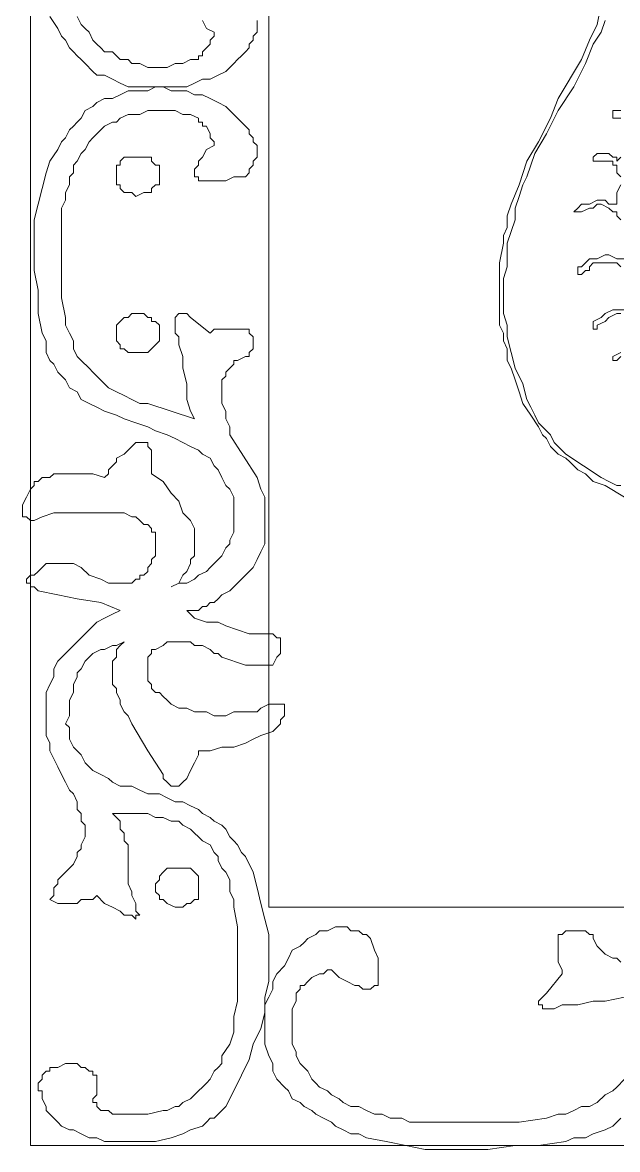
# Model space of a CAD drawing. Extents: x -66030 to 95157, y -13132 to 45879.
# Drawn here: x -23214 to -22619, y 13140 to 14267 of the extents above; entities that cross this region are included whole.
import ezdxf

# ---------------------------------------------------------------- set-up
doc = ezdxf.new("R2010")
doc.units = 0
doc.header["$LTSCALE"] = 100
doc.header["$MEASUREMENT"] = 0
doc.layers.get('0').update_dxf_attribs({"linetype": 'CONTINUOUS'})

msp = doc.modelspace()

# ---------------------------------------------------------------- linework, layer by layer
at = {"lineweight": 0}
for points in [[(-23205.8, 16299.6), (-21471.6, 16299.6), (-21471.6, 13143.6), (-23205.8, 13143.6), (-23205.8, 16299.6)], [(-22967.5, 15948), (-21705.9, 15948), (-21705.9, 13381.8), (-22967.5, 13381.8), (-22967.5, 15948)], [(-23084.7, 13815.4), (-23073, 13807.6), (-23065.2, 13795.9), (-23057.4, 13788), (-23053.5, 13776.3), (-23045.7, 13768.5), (-23041.8, 13760.7), (-23041.8, 13756.8), (-23041.8, 13752.9), (-23041.8, 13749), (-23041.8, 13741.2), (-23041.8, 13737.3), (-23041.8, 13733.4), (-23045.7, 13729.5), (-23045.7, 13725.5), (-23049.6, 13717.7), (-23053.5, 13713.8), (-23057.4, 13706), (-23065.2, 13702.1), (-23057.4, 13706), (-23049.6, 13706), (-23041.8, 13709.9), (-23037.9, 13713.8), (-23030, 13717.7), (-23026.1, 13721.6), (-23022.2, 13725.5), (-23018.3, 13729.5), (-23014.4, 13733.4), (-23010.5, 13741.2), (-23006.6, 13745.1), (-23006.6, 13749), (-23002.7, 13756.8), (-23002.7, 13760.7), (-23002.7, 13768.5), (-23002.7, 13776.3), (-23002.7, 13784.1), (-23002.7, 13791.9), (-23006.6, 13799.8), (-23010.5, 13803.7), (-23014.4, 13811.5), (-23018.3, 13819.3), (-23022.2, 13823.2), (-23026.1, 13831), (-23033.9, 13834.9), (-23037.9, 13838.8), (-23045.7, 13842.7), (-23053.5, 13846.6), (-23061.3, 13850.5), (-23069.1, 13854.4), (-23080.8, 13858.3), (-23088.6, 13862.3), (-23100.3, 13866.2), (-23112.1, 13870.1), (-23119.9, 13874), (-23131.6, 13877.9), (-23139.4, 13881.8), (-23147.2, 13885.7), (-23155, 13889.6), (-23158.9, 13897.4), (-23166.8, 13901.3), (-23170.7, 13909.1), (-23178.5, 13916.9), (-23182.4, 13924.8), (-23186.3, 13928.7), (-23190.2, 13936.5), (-23190.2, 13948.2), (-23194.1, 13956), (-23198, 13975.5), (-23198, 13999), (-23201.9, 14018.5), (-23201.9, 14034.1), (-23201.9, 14053.6), (-23201.9, 14069.3), (-23198, 14084.9), (-23194.1, 14100.5), (-23190.2, 14116.1), (-23186.3, 14127.9), (-23178.5, 14139.6), (-23174.6, 14147.4), (-23170.7, 14151.3), (-23166.8, 14159.1), (-23162.8, 14163), (-23158.9, 14166.9), (-23155, 14170.8), (-23151.1, 14178.6), (-23143.3, 14182.5), (-23139.4, 14186.5), (-23131.6, 14190.4), (-23123.8, 14190.4), (-23116, 14194.3), (-23108.2, 14198.2), (-23096.4, 14198.2), (-23088.6, 14198.2), (-23080.8, 14202.1), (-23073, 14202.1), (-23065.2, 14198.2), (-23057.4, 14198.2), (-23049.6, 14198.2), (-23041.8, 14194.3), (-23033.9, 14194.3), (-23026.1, 14190.4), (-23018.3, 14186.5), (-23010.5, 14182.5), (-23002.7, 14174.7), (-22998.8, 14170.8), (-22994.9, 14166.9), (-22991, 14163), (-22987.1, 14159.1), (-22987.1, 14155.2), (-22983.2, 14151.3), (-22983.2, 14147.4), (-22979.3, 14143.5), (-22979.3, 14139.6), (-22979.3, 14135.7), (-22979.3, 14131.8), (-22983.2, 14127.9), (-22983.2, 14124), (-22987.1, 14120), (-22987.1, 14116.1), (-22991, 14112.2), (-23002.7, 14112.2), (-23010.5, 14108.3), (-23018.3, 14108.3), (-23022.2, 14108.3), (-23030, 14108.3), (-23033.9, 14108.3), (-23037.9, 14108.3), (-23037.9, 14112.2), (-23041.8, 14112.2), (-23041.8, 14112.2), (-23041.8, 14116.1), (-23041.8, 14120), (-23037.9, 14124), (-23037.9, 14127.9), (-23033.9, 14131.8), (-23030, 14139.6), (-23022.2, 14143.5), (-23022.2, 14147.4), (-23026.1, 14151.3), (-23026.1, 14155.2), (-23030, 14163), (-23033.9, 14163), (-23033.9, 14166.9), (-23037.9, 14166.9), (-23037.9, 14170.8), (-23045.7, 14174.7), (-23053.5, 14174.7), (-23061.3, 14178.6), (-23069.1, 14178.6), (-23080.8, 14178.6), (-23088.6, 14178.6), (-23096.4, 14174.7), (-23104.3, 14174.7), (-23108.2, 14174.7), (-23116, 14170.8), (-23119.9, 14166.9), (-23123.8, 14166.9), (-23131.6, 14163), (-23135.5, 14159.1), (-23139.4, 14155.2), (-23143.3, 14151.3), (-23147.2, 14147.4), (-23151.1, 14139.6), (-23155, 14135.7), (-23158.9, 14127.9), (-23162.8, 14124), (-23162.8, 14116.1), (-23166.8, 14112.2), (-23166.8, 14104.4), (-23170.7, 14096.6), (-23170.7, 14088.8), (-23174.6, 14081), (-23174.6, 14073.2), (-23174.6, 14053.6), (-23174.6, 14034.1), (-23174.6, 14014.6), (-23174.6, 13991.2), (-23170.7, 13971.6), (-23170.7, 13963.8), (-23166.8, 13956), (-23162.8, 13948.2), (-23162.8, 13940.4), (-23158.9, 13932.6), (-23155, 13928.7), (-23147.2, 13920.8), (-23143.3, 13916.9), (-23139.4, 13913), (-23131.6, 13905.2), (-23127.7, 13901.3), (-23119.9, 13897.4), (-23112.1, 13893.5), (-23104.3, 13889.6), (-23096.4, 13885.7), (-23088.6, 13885.7), (-23041.8, 13870.1), (-23045.7, 13877.9), (-23049.6, 13889.6), (-23049.6, 13905.2), (-23053.5, 13920.8), (-23053.5, 13932.6), (-23057.4, 13944.3), (-23057.4, 13952.1), (-23061.3, 13956), (-23061.3, 13963.8), (-23061.3, 13967.7), (-23061.3, 13971.6), (-23061.3, 13971.6), (-23057.4, 13975.5), (-23057.4, 13975.5), (-23057.4, 13975.5), (-23057.4, 13975.5), (-23053.5, 13975.5), (-23049.6, 13975.5), (-23045.7, 13971.6), (-23026.1, 13956), (-23022.2, 13959.9), (-23018.3, 13959.9), (-23010.5, 13959.9), (-23006.6, 13959.9), (-23002.7, 13959.9), (-22998.8, 13959.9), (-22994.9, 13959.9), (-22987.1, 13959.9), (-22987.1, 13956), (-22983.2, 13952.1), (-22983.2, 13948.2), (-22983.2, 13944.3), (-22983.2, 13944.3), (-22983.2, 13940.4), (-22987.1, 13936.5), (-22987.1, 13932.6), (-22991, 13932.6), (-22998.8, 13928.7), (-23002.7, 13928.7), (-23002.7, 13924.8), (-23006.6, 13920.8), (-23010.5, 13916.9), (-23010.5, 13913), (-23014.4, 13909.1), (-23014.4, 13901.3), (-23014.4, 13897.4), (-23014.4, 13889.6), (-23014.4, 13885.7), (-23010.5, 13877.9), (-23010.5, 13870.1), (-23006.6, 13862.3), (-23006.6, 13854.4), (-22979.3, 13811.5), (-22975.4, 13799.8), (-22971.5, 13791.9), (-22971.5, 13784.1), (-22971.5, 13776.3), (-22971.5, 13768.5), (-22971.5, 13760.7), (-22971.5, 13752.9), (-22971.5, 13745.1), (-22975.4, 13737.3), (-22979.3, 13729.5), (-22983.2, 13721.6), (-22987.1, 13717.7), (-22994.9, 13709.9), (-22998.8, 13706), (-23006.6, 13698.2), (-23014.4, 13694.3), (-23018.3, 13690.4), (-23022.2, 13686.5), (-23026.1, 13686.5), (-23030, 13682.6), (-23033.9, 13682.6), (-23037.9, 13678.7), (-23045.7, 13678.7), (-23049.6, 13678.7), (-23041.8, 13670.9), (-23030, 13667), (-23018.3, 13667), (-23010.5, 13663.1), (-22998.8, 13659.1), (-22987.1, 13655.2), (-22975.4, 13655.2), (-22963.6, 13655.2), (-22959.7, 13651.3), (-22955.8, 13651.3), (-22955.8, 13651.3), (-22955.8, 13651.3), (-22955.8, 13647.4), (-22955.8, 13647.4), (-22955.8, 13647.4), (-22955.8, 13643.5), (-22955.8, 13635.7), (-22959.7, 13631.8), (-22963.6, 13624), (-22963.6, 13624), (-22963.6, 13624), (-22967.5, 13624), (-22967.5, 13624), (-22971.5, 13624), (-22975.4, 13624), (-22983.2, 13624), (-22991, 13624), (-23014.4, 13631.8), (-23018.3, 13635.7), (-23022.2, 13635.7), (-23026.1, 13639.6), (-23033.9, 13643.5), (-23037.9, 13643.5), (-23041.8, 13643.5), (-23045.7, 13647.4), (-23049.6, 13647.4), (-23053.5, 13647.4), (-23057.4, 13647.4), (-23061.3, 13647.4), (-23065.2, 13647.4), (-23069.1, 13647.4), (-23073, 13643.5), (-23080.8, 13639.6), (-23084.7, 13639.6), (-23084.7, 13635.7), (-23088.6, 13631.8), (-23088.6, 13627.9), (-23088.6, 13624), (-23088.6, 13624), (-23088.6, 13620.1), (-23088.6, 13616.2), (-23088.6, 13612.3), (-23088.6, 13608.4), (-23084.7, 13604.5), (-23084.7, 13600.6), (-23080.8, 13596.6), (-23076.9, 13596.6), (-23073, 13592.7), (-23069.1, 13588.8), (-23065.2, 13584.9), (-23057.4, 13581), (-23049.6, 13581), (-23041.8, 13577.1), (-23037.9, 13577.1), (-23030, 13577.1), (-23022.2, 13573.2), (-23018.3, 13573.2), (-23010.5, 13573.2), (-23002.7, 13577.1), (-22994.9, 13577.1), (-22987.1, 13577.1), (-22979.3, 13577.1), (-22975.4, 13581), (-22967.5, 13584.9), (-22959.7, 13584.9), (-22955.8, 13584.9), (-22951.9, 13584.9), (-22951.9, 13584.9), (-22951.9, 13584.9), (-22951.9, 13581), (-22951.9, 13577.1), (-22951.9, 13573.2), (-22955.8, 13569.3), (-22955.8, 13565.4), (-22963.6, 13557.6), (-22975.4, 13553.7), (-22983.2, 13549.8), (-22991, 13545.9), (-23002.7, 13542), (-23014.4, 13542), (-23026.1, 13538.1), (-23037.9, 13538.1), (-23037.9, 13534.2), (-23041.8, 13526.3), (-23045.7, 13518.5), (-23049.6, 13510.7), (-23053.5, 13506.8), (-23057.4, 13502.9), (-23061.3, 13502.9), (-23061.3, 13502.9), (-23065.2, 13502.9), (-23069.1, 13506.8), (-23073, 13510.7), (-23073, 13514.6), (-23088.6, 13538.1), (-23104.3, 13565.4), (-23108.2, 13573.2), (-23112.1, 13577.1), (-23116, 13584.9), (-23116, 13588.8), (-23119.9, 13596.6), (-23119.9, 13600.6), (-23123.8, 13604.5), (-23123.8, 13608.4), (-23123.8, 13616.2), (-23123.8, 13620.1), (-23123.8, 13624), (-23123.8, 13627.9), (-23119.9, 13631.8), (-23119.9, 13639.6), (-23116, 13643.5), (-23112.1, 13647.4), (-23119.9, 13643.5), (-23123.8, 13643.5), (-23131.6, 13639.6), (-23135.5, 13639.6), (-23143.3, 13635.7), (-23147.2, 13631.8), (-23151.1, 13627.9), (-23155, 13620.1), (-23158.9, 13616.2), (-23158.9, 13612.3), (-23162.8, 13604.5), (-23162.8, 13596.6), (-23166.8, 13588.8), (-23166.8, 13581), (-23166.8, 13573.2), (-23170.7, 13565.4), (-23166.8, 13561.5), (-23166.8, 13553.7), (-23166.8, 13549.8), (-23162.8, 13542), (-23158.9, 13538.1), (-23155, 13534.2), (-23151.1, 13526.3), (-23147.2, 13522.4), (-23143.3, 13518.5), (-23135.5, 13514.6), (-23127.7, 13510.7), (-23123.8, 13506.8), (-23116, 13502.9), (-23104.3, 13502.9), (-23096.4, 13499), (-23088.6, 13495.1), (-23076.9, 13495.1), (-23069.1, 13491.2), (-23061.3, 13487.3), (-23053.5, 13487.3), (-23045.7, 13483.4), (-23037.9, 13479.5), (-23033.9, 13475.6), (-23026.1, 13471.7), (-23022.2, 13467.8), (-23014.4, 13463.8), (-23010.5, 13459.9), (-23006.6, 13452.1), (-23002.7, 13448.2), (-22998.8, 13444.3), (-22994.9, 13436.5), (-22991, 13432.6), (-22983.2, 13417), (-22979.3, 13401.4), (-22975.4, 13385.7), (-22971.5, 13370.1), (-22967.5, 13354.5), (-22967.5, 13338.9), (-22967.5, 13323.2), (-22967.5, 13307.6), (-22971.5, 13292), (-22971.5, 13276.4), (-22975.4, 13260.7), (-22983.2, 13245.1), (-22987.1, 13229.5), (-22994.9, 13213.9), (-23002.7, 13198.2), (-23010.5, 13182.6), (-23014.4, 13178.7), (-23018.3, 13174.8), (-23022.2, 13170.9), (-23026.1, 13170.9), (-23030, 13167), (-23033.9, 13163.1), (-23045.7, 13159.2), (-23053.5, 13155.3), (-23065.2, 13151.4), (-23080.8, 13147.5), (-23092.5, 13147.5), (-23104.3, 13147.5), (-23116, 13147.5), (-23123.8, 13147.5), (-23131.6, 13147.5), (-23139.4, 13151.4), (-23147.2, 13151.4), (-23155, 13155.3), (-23162.8, 13159.2), (-23166.8, 13159.2), (-23174.6, 13163.1), (-23178.5, 13167), (-23182.4, 13170.9), (-23186.3, 13174.8), (-23190.2, 13178.7), (-23190.2, 13182.6), (-23194.1, 13190.4), (-23194.1, 13198.2), (-23198, 13198.2), (-23198, 13202.1), (-23198, 13206.1), (-23194.1, 13210), (-23194.1, 13210), (-23194.1, 13213.9), (-23194.1, 13213.9), (-23190.2, 13217.8), (-23186.3, 13217.8), (-23186.3, 13221.7), (-23178.5, 13221.7), (-23170.7, 13225.6), (-23162.8, 13225.6), (-23158.9, 13225.6), (-23155, 13221.7), (-23151.1, 13221.7), (-23147.2, 13217.8), (-23143.3, 13217.8), (-23143.3, 13213.9), (-23139.4, 13213.9), (-23139.4, 13210), (-23139.4, 13206.1), (-23139.4, 13206.1), (-23139.4, 13202.1), (-23139.4, 13198.2), (-23139.4, 13194.3), (-23143.3, 13190.4), (-23143.3, 13186.5), (-23139.4, 13186.5), (-23139.4, 13182.6), (-23139.4, 13182.6), (-23135.5, 13178.7), (-23131.6, 13178.7), (-23127.7, 13178.7), (-23123.8, 13174.8), (-23116, 13174.8), (-23104.3, 13174.8), (-23088.6, 13174.8), (-23073, 13178.7), (-23069.1, 13178.7), (-23061.3, 13182.6), (-23057.4, 13182.6), (-23053.5, 13186.5), (-23045.7, 13190.4), (-23041.8, 13194.3), (-23037.9, 13198.2), (-23033.9, 13202.1), (-23030, 13206.1), (-23026.1, 13210), (-23022.2, 13217.8), (-23018.3, 13221.7), (-23014.4, 13225.6), (-23014.4, 13233.4), (-23006.6, 13245.1), (-23002.7, 13256.8), (-23002.7, 13272.5), (-22998.8, 13288.1), (-22998.8, 13303.7), (-22998.8, 13323.2), (-22998.8, 13342.8), (-22998.8, 13362.3), (-23002.7, 13381.8), (-23002.7, 13389.6), (-23006.6, 13397.4), (-23006.6, 13405.3), (-23006.6, 13409.2), (-23010.5, 13417), (-23014.4, 13420.9), (-23018.3, 13428.7), (-23018.3, 13432.6), (-23022.2, 13436.5), (-23026.1, 13444.3), (-23033.9, 13448.2), (-23037.9, 13452.1), (-23041.8, 13456), (-23045.7, 13459.9), (-23053.5, 13463.8), (-23057.4, 13467.8), (-23065.2, 13467.8), (-23073, 13471.7), (-23080.8, 13471.7), (-23088.6, 13475.6), (-23100.3, 13475.6), (-23108.2, 13475.6), (-23116, 13475.6), (-23123.8, 13475.6), (-23119.9, 13471.7), (-23119.9, 13471.7), (-23116, 13467.8), (-23116, 13459.9), (-23112.1, 13456), (-23112.1, 13448.2), (-23108.2, 13444.3), (-23108.2, 13436.5), (-23108.2, 13424.8), (-23108.2, 13417), (-23108.2, 13413.1), (-23108.2, 13405.3), (-23104.3, 13397.4), (-23104.3, 13393.5), (-23100.3, 13385.7), (-23100.3, 13377.9), (-23096.4, 13374), (-23096.4, 13374), (-23100.3, 13374), (-23100.3, 13370.1), (-23100.3, 13370.1), (-23104.3, 13374), (-23112.1, 13374), (-23116, 13377.9), (-23123.8, 13381.8), (-23131.6, 13385.7), (-23139.4, 13393.5), (-23143.3, 13389.6), (-23147.2, 13389.6), (-23155, 13389.6), (-23158.9, 13385.7), (-23166.8, 13385.7), (-23170.7, 13385.7), (-23178.5, 13385.7), (-23186.3, 13389.6), (-23186.3, 13389.6), (-23182.4, 13393.5), (-23182.4, 13397.4), (-23182.4, 13401.4), (-23178.5, 13405.3), (-23178.5, 13409.2), (-23174.6, 13413.1), (-23170.7, 13417), (-23166.8, 13420.9), (-23162.8, 13424.8), (-23158.9, 13432.6), (-23158.9, 13436.5), (-23155, 13440.4), (-23155, 13444.3), (-23151.1, 13452.1), (-23151.1, 13456), (-23151.1, 13463.8), (-23155, 13467.8), (-23155, 13475.6), (-23158.9, 13479.5), (-23158.9, 13487.3), (-23162.8, 13495.1), (-23166.8, 13499), (-23170.7, 13506.8), (-23174.6, 13514.6), (-23178.5, 13522.4), (-23182.4, 13530.2), (-23186.3, 13538.1), (-23186.3, 13545.9), (-23190.2, 13553.7), (-23190.2, 13557.6), (-23190.2, 13565.4), (-23190.2, 13573.2), (-23190.2, 13581), (-23190.2, 13588.8), (-23190.2, 13596.6), (-23186.3, 13604.5), (-23182.4, 13612.3), (-23182.4, 13620.1), (-23178.5, 13627.9), (-23170.7, 13635.7), (-23162.8, 13643.5), (-23155, 13651.3), (-23147.2, 13659.1), (-23139.4, 13667), (-23131.6, 13670.9), (-23123.8, 13674.8), (-23116, 13678.7), (-23135.5, 13686.5), (-23158.9, 13690.4), (-23178.5, 13694.3), (-23198, 13698.2), (-23201.9, 13702.1), (-23205.8, 13702.1), (-23205.8, 13702.1), (-23205.8, 13706), (-23209.7, 13706), (-23209.7, 13706), (-23209.7, 13709.9), (-23205.8, 13713.8), (-23205.8, 13713.8), (-23201.9, 13713.8), (-23198, 13717.7), (-23194.1, 13721.6), (-23190.2, 13725.5), (-23186.3, 13725.5), (-23182.4, 13725.5), (-23178.5, 13725.5), (-23170.7, 13725.5), (-23162.8, 13725.5), (-23155, 13721.6), (-23147.2, 13713.8), (-23135.5, 13709.9), (-23127.7, 13706), (-23123.8, 13706), (-23119.9, 13706), (-23119.9, 13706), (-23116, 13706), (-23112.1, 13706), (-23108.2, 13706), (-23104.3, 13706), (-23100.3, 13709.9), (-23096.4, 13709.9), (-23096.4, 13713.8), (-23092.5, 13713.8), (-23088.6, 13717.7), (-23088.6, 13721.6), (-23084.7, 13725.5), (-23084.7, 13729.5), (-23080.8, 13733.4), (-23080.8, 13737.3), (-23080.8, 13741.2), (-23080.8, 13745.1), (-23080.8, 13749), (-23080.8, 13752.9), (-23080.8, 13756.8), (-23084.7, 13756.8), (-23084.7, 13760.7), (-23088.6, 13764.6), (-23092.5, 13764.6), (-23096.4, 13768.5), (-23100.3, 13772.4), (-23104.3, 13772.4), (-23112.1, 13776.3), (-23119.9, 13776.3), (-23131.6, 13776.3), (-23143.3, 13776.3), (-23151.1, 13776.3), (-23162.8, 13776.3), (-23174.6, 13776.3), (-23182.4, 13776.3), (-23194.1, 13772.4), (-23201.9, 13768.5), (-23201.9, 13768.5), (-23205.8, 13768.5), (-23205.8, 13768.5), (-23209.7, 13772.4), (-23209.7, 13772.4), (-23213.6, 13772.4), (-23213.6, 13776.3), (-23213.6, 13776.3), (-23213.6, 13780.2), (-23213.6, 13784.1), (-23209.7, 13791.9), (-23205.8, 13799.8), (-23201.9, 13803.7), (-23201.9, 13807.6), (-23198, 13807.6), (-23194.1, 13811.5), (-23190.2, 13811.5), (-23186.3, 13811.5), (-23182.4, 13815.4), (-23178.5, 13815.4), (-23166.8, 13815.4), (-23155, 13815.4), (-23143.3, 13815.4), (-23131.6, 13811.5), (-23127.7, 13815.4), (-23127.7, 13819.3), (-23123.8, 13823.2), (-23119.9, 13827.1), (-23119.9, 13831), (-23112.1, 13834.9), (-23108.2, 13838.8), (-23104.3, 13842.7), (-23100.3, 13846.6), (-23096.4, 13846.6), (-23096.4, 13846.6), (-23092.5, 13846.6), (-23092.5, 13846.6), (-23092.5, 13846.6), (-23088.6, 13846.6), (-23088.6, 13842.7), (-23088.6, 13842.7), (-23084.7, 13838.8), (-23084.7, 13831), (-23084.7, 13823.2), (-23084.7, 13815.4)], [(-23076.9, 14112.2), (-23076.9, 14108.3), (-23076.9, 14104.4), (-23080.8, 14104.4), (-23084.7, 14100.5), (-23084.7, 14096.6), (-23088.6, 14096.6), (-23092.5, 14096.6), (-23100.3, 14092.7), (-23104.3, 14096.6), (-23108.2, 14096.6), (-23112.1, 14096.6), (-23116, 14100.5), (-23116, 14104.4), (-23119.9, 14104.4), (-23119.9, 14108.3), (-23119.9, 14112.2), (-23119.9, 14120), (-23119.9, 14124), (-23116, 14124), (-23116, 14127.9), (-23112.1, 14131.8), (-23108.2, 14131.8), (-23104.3, 14131.8), (-23100.3, 14131.8), (-23092.5, 14131.8), (-23088.6, 14131.8), (-23084.7, 14131.8), (-23084.7, 14127.9), (-23080.8, 14124), (-23076.9, 14124), (-23076.9, 14120), (-23076.9, 14112.2)], [(-23076.9, 13956), (-23076.9, 13952.1), (-23076.9, 13948.2), (-23080.8, 13944.3), (-23084.7, 13940.4), (-23084.7, 13940.4), (-23088.6, 13936.5), (-23092.5, 13936.5), (-23100.3, 13936.5), (-23104.3, 13936.5), (-23108.2, 13936.5), (-23112.1, 13940.4), (-23116, 13940.4), (-23116, 13944.3), (-23119.9, 13948.2), (-23119.9, 13952.1), (-23119.9, 13956), (-23119.9, 13959.9), (-23119.9, 13963.8), (-23116, 13967.7), (-23116, 13967.7), (-23112.1, 13971.6), (-23108.2, 13971.6), (-23104.3, 13975.5), (-23100.3, 13975.5), (-23092.5, 13975.5), (-23088.6, 13971.6), (-23084.7, 13971.6), (-23084.7, 13967.7), (-23080.8, 13967.7), (-23076.9, 13963.8), (-23076.9, 13959.9), (-23076.9, 13956)], [(-23037.9, 13401.4), (-23037.9, 13397.4), (-23037.9, 13393.5), (-23037.9, 13389.6), (-23041.8, 13389.6), (-23045.7, 13385.7), (-23049.6, 13385.7), (-23053.5, 13381.8), (-23057.4, 13381.8), (-23061.3, 13381.8), (-23069.1, 13385.7), (-23069.1, 13385.7), (-23073, 13389.6), (-23076.9, 13389.6), (-23076.9, 13393.5), (-23080.8, 13397.4), (-23080.8, 13401.4), (-23080.8, 13405.3), (-23076.9, 13409.2), (-23076.9, 13413.1), (-23073, 13417), (-23069.1, 13420.9), (-23069.1, 13420.9), (-23061.3, 13420.9), (-23057.4, 13420.9), (-23053.5, 13420.9), (-23049.6, 13420.9), (-23045.7, 13420.9), (-23041.8, 13417), (-23041.8, 13417), (-23037.9, 13413.1), (-23037.9, 13409.2), (-23037.9, 13405.3), (-23037.9, 13401.4)]]:
    msp.add_lwpolyline(points, close=True, dxfattribs=at)
for points in [[(-22612.1, 13791.9), (-22631.6, 13803.7), (-22643.4, 13807.6), (-22651.2, 13815.4), (-22659, 13819.3), (-22662.9, 13823.2), (-22666.8, 13827.1), (-22670.7, 13831), (-22678.5, 13834.9), (-22682.4, 13838.8), (-22686.3, 13842.7), (-22690.2, 13850.5), (-22694.1, 13854.4), (-22698, 13862.3), (-22705.8, 13874), (-22713.7, 13885.7), (-22717.6, 13897.4), (-22721.5, 13909.1), (-22725.4, 13920.8), (-22729.3, 13928.7), (-22729.3, 13940.4), (-22733.2, 13948.2), (-22733.2, 13956), (-22737.1, 13963.8), (-22737.1, 13975.5), (-22737.1, 13983.3), (-22737.1, 13991.2), (-22737.1, 13999), (-22737.1, 14010.7), (-22737.1, 14026.3), (-22733.2, 14045.8), (-22733.2, 14053.6), (-22729.3, 14061.5), (-22729.3, 14073.2), (-22725.4, 14084.9), (-22717.6, 14104.4), (-22709.8, 14127.9), (-22698, 14147.4), (-22686.3, 14170.8), (-22678.5, 14190.4), (-22655.1, 14229.4), (-22647.3, 14248.9), (-22639.4, 14264.6), (-22635.5, 14284.1)], [(-23186.3, 14272.4), (-23178.5, 14260.7), (-23174.6, 14252.9), (-23170.7, 14248.9), (-23166.8, 14241.1), (-23162.8, 14237.2), (-23158.9, 14233.3), (-23155, 14229.4), (-23151.1, 14225.5), (-23143.3, 14217.7), (-23139.4, 14213.8), (-23131.6, 14213.8), (-23123.8, 14209.9), (-23116, 14206), (-23108.2, 14202.1), (-23096.4, 14202.1), (-23088.6, 14202.1), (-23080.8, 14202.1), (-23073, 14202.1), (-23065.2, 14202.1), (-23057.4, 14202.1), (-23049.6, 14202.1), (-23041.8, 14206), (-23033.9, 14209.9), (-23026.1, 14209.9), (-23018.3, 14213.8), (-23010.5, 14217.7), (-23002.7, 14225.5), (-22998.8, 14229.4), (-22994.9, 14233.3), (-22991, 14237.2), (-22987.1, 14241.1), (-22987.1, 14245), (-22983.2, 14248.9), (-22983.2, 14252.9), (-22979.3, 14256.8), (-22979.3, 14260.7), (-22979.3, 14264.6), (-22979.3, 14268.5)], [(-23033.9, 14268.5), (-23030, 14260.7), (-23022.2, 14256.8), (-23022.2, 14252.9), (-23026.1, 14248.9), (-23026.1, 14245), (-23030, 14241.1), (-23033.9, 14237.2), (-23033.9, 14233.3), (-23037.9, 14233.3), (-23037.9, 14229.4), (-23045.7, 14229.4), (-23053.5, 14225.5), (-23061.3, 14225.5), (-23069.1, 14221.6), (-23080.8, 14221.6), (-23088.6, 14221.6), (-23096.4, 14225.5), (-23104.3, 14225.5), (-23108.2, 14229.4), (-23116, 14229.4), (-23119.9, 14233.3), (-23123.8, 14237.2), (-23131.6, 14237.2), (-23135.5, 14241.1), (-23139.4, 14245), (-23143.3, 14248.9), (-23147.2, 14256.8), (-23151.1, 14260.7), (-23155, 14264.6), (-23158.9, 14272.4)], [(-22631.6, 14268.5), (-22635.5, 14256.8), (-22643.4, 14245), (-22651.2, 14225.5), (-22662.9, 14202.1), (-22678.5, 14178.6), (-22690.2, 14155.2), (-22701.9, 14135.7), (-22705.8, 14124), (-22709.8, 14112.2), (-22713.7, 14104.4), (-22717.6, 14092.7), (-22721.5, 14081), (-22721.5, 14069.3), (-22725.4, 14057.6), (-22729.3, 14045.8), (-22729.3, 14034.1), (-22729.3, 14022.4), (-22733.2, 14010.7), (-22733.2, 13999), (-22733.2, 13987.2), (-22733.2, 13975.5), (-22729.3, 13963.8), (-22729.3, 13952.1), (-22725.4, 13936.5), (-22721.5, 13920.8), (-22713.7, 13905.2), (-22709.8, 13889.6), (-22705.8, 13881.8), (-22701.9, 13874), (-22698, 13866.2), (-22694.1, 13862.3), (-22686.3, 13854.4), (-22682.4, 13846.6), (-22678.5, 13842.7), (-22670.7, 13834.9), (-22635.5, 13811.5), (-22627.7, 13807.6), (-22619.9, 13803.7), (-22616, 13803.7)], [(-22616, 14170.8), (-22619.9, 14170.8), (-22623.8, 14170.8), (-22623.8, 14170.8), (-22623.8, 14174.7), (-22623.8, 14174.7), (-22623.8, 14174.7), (-22623.8, 14178.6), (-22623.8, 14178.6), (-22619.9, 14178.6), (-22619.9, 14178.6), (-22616, 14178.6)], [(-22616, 14112.2), (-22619.9, 14116.1), (-22619.9, 14120), (-22619.9, 14120), (-22619.9, 14124), (-22623.8, 14124), (-22623.8, 14127.9), (-22627.7, 14127.9), (-22627.7, 14127.9), (-22627.7, 14127.9), (-22631.6, 14127.9), (-22635.5, 14127.9), (-22639.4, 14127.9), (-22643.4, 14127.9), (-22643.4, 14127.9), (-22643.4, 14127.9), (-22643.4, 14127.9), (-22643.4, 14131.8), (-22643.4, 14131.8), (-22639.4, 14135.7), (-22635.5, 14135.7), (-22635.5, 14135.7), (-22631.6, 14135.7), (-22627.7, 14135.7), (-22627.7, 14135.7), (-22623.8, 14131.8), (-22619.9, 14131.8), (-22619.9, 14127.9), (-22616, 14131.8)], [(-22616, 14069.3), (-22619.9, 14073.2), (-22619.9, 14077.1), (-22623.8, 14077.1), (-22627.7, 14081), (-22627.7, 14081), (-22635.5, 14084.9), (-22639.4, 14084.9), (-22643.4, 14081), (-22647.3, 14081), (-22655.1, 14077.1), (-22659, 14077.1), (-22662.9, 14077.1), (-22659, 14081), (-22659, 14081), (-22655.1, 14084.9), (-22651.2, 14084.9), (-22647.3, 14084.9), (-22647.3, 14084.9), (-22639.4, 14088.8), (-22639.4, 14088.8), (-22635.5, 14088.8), (-22635.5, 14088.8), (-22631.6, 14088.8), (-22627.7, 14084.9), (-22623.8, 14084.9), (-22623.8, 14084.9), (-22619.9, 14084.9), (-22619.9, 14084.9), (-22619.9, 14088.8), (-22619.9, 14088.8), (-22619.9, 14092.7), (-22619.9, 14096.6), (-22616, 14104.4)], [(-22616, 14022.4), (-22619.9, 14026.3), (-22623.8, 14026.3), (-22631.6, 14026.3), (-22631.6, 14026.3), (-22635.5, 14026.3), (-22639.4, 14026.3), (-22643.4, 14026.3), (-22647.3, 14022.4), (-22647.3, 14018.5), (-22651.2, 14018.5), (-22655.1, 14014.6), (-22659, 14014.6), (-22659, 14014.6), (-22659, 14018.5), (-22659, 14018.5), (-22659, 14022.4), (-22659, 14022.4), (-22655.1, 14022.4), (-22651.2, 14026.3), (-22647.3, 14030.2), (-22643.4, 14030.2), (-22639.4, 14030.2), (-22631.6, 14034.1), (-22627.7, 14034.1), (-22619.9, 14030.2), (-22612.1, 14030.2)], [(-22616, 13975.5), (-22619.9, 13975.5), (-22627.7, 13971.6), (-22631.6, 13967.7), (-22639.4, 13963.8), (-22639.4, 13959.9), (-22643.4, 13959.9), (-22643.4, 13959.9), (-22643.4, 13959.9), (-22643.4, 13963.8), (-22643.4, 13967.7), (-22643.4, 13967.7), (-22643.4, 13967.7), (-22635.5, 13971.6), (-22631.6, 13975.5), (-22623.8, 13979.4), (-22619.9, 13979.4), (-22612.1, 13979.4)], [(-22616, 13932.6), (-22619.9, 13928.7), (-22619.9, 13928.7), (-22623.8, 13928.7), (-22623.8, 13932.6), (-22623.8, 13932.6), (-22623.8, 13932.6), (-22616, 13936.5)], [(-22616, 13170.9), (-22623.8, 13163.1), (-22631.6, 13159.2), (-22643.4, 13155.3), (-22651.2, 13151.4), (-22662.9, 13151.4), (-22670.7, 13147.5), (-22698, 13143.6), (-22721.5, 13143.6), (-22748.8, 13139.7), (-22772.2, 13139.7), (-22791.8, 13139.7), (-22811.3, 13139.7), (-22830.8, 13143.6), (-22850.4, 13147.5), (-22869.9, 13151.4), (-22877.7, 13155.3), (-22885.5, 13155.3), (-22893.3, 13159.2), (-22901.1, 13163.1), (-22905.1, 13167), (-22912.9, 13170.9), (-22920.7, 13174.8), (-22924.6, 13178.7), (-22932.4, 13182.6), (-22936.3, 13186.5), (-22944.1, 13190.4), (-22948, 13198.2), (-22951.9, 13202.1), (-22959.7, 13210), (-22963.6, 13217.8), (-22963.6, 13225.6), (-22967.5, 13233.4), (-22971.5, 13245.1), (-22971.5, 13252.9), (-22971.5, 13260.7), (-22971.5, 13268.5), (-22971.5, 13276.4), (-22971.5, 13284.2), (-22967.5, 13292), (-22963.6, 13299.8), (-22963.6, 13307.6), (-22959.7, 13315.4), (-22951.9, 13323.2), (-22948, 13331), (-22944.1, 13338.9), (-22936.3, 13342.8), (-22932.4, 13346.7), (-22928.5, 13350.6), (-22920.7, 13354.5), (-22916.8, 13358.4), (-22912.9, 13358.4), (-22909, 13358.4), (-22901.1, 13362.3), (-22897.2, 13362.3), (-22893.3, 13362.3), (-22889.4, 13362.3), (-22885.5, 13358.4), (-22877.7, 13358.4), (-22873.8, 13354.5), (-22869.9, 13354.5), (-22866, 13350.6), (-22862.1, 13338.9), (-22858.2, 13331), (-22858.2, 13323.2), (-22858.2, 13319.3), (-22858.2, 13311.5), (-22858.2, 13307.6), (-22858.2, 13303.7), (-22862.1, 13303.7), (-22862.1, 13303.7), (-22866, 13299.8), (-22869.9, 13299.8), (-22873.8, 13299.8), (-22877.7, 13303.7), (-22881.6, 13303.7), (-22889.4, 13307.6), (-22897.2, 13311.5), (-22905.1, 13319.3), (-22909, 13319.3), (-22912.9, 13315.4), (-22916.8, 13315.4), (-22924.6, 13311.5), (-22928.5, 13307.6), (-22928.5, 13307.6), (-22932.4, 13303.7), (-22936.3, 13303.7), (-22936.3, 13299.8), (-22940.2, 13295.9), (-22940.2, 13288.1), (-22944.1, 13280.3), (-22944.1, 13272.5), (-22944.1, 13260.7), (-22944.1, 13252.9), (-22944.1, 13245.1), (-22940.2, 13237.3), (-22940.2, 13233.4), (-22936.3, 13225.6), (-22932.4, 13221.7), (-22928.5, 13217.8), (-22924.6, 13210), (-22920.7, 13206.1), (-22916.8, 13202.1), (-22909, 13198.2), (-22905.1, 13194.3), (-22897.2, 13190.4), (-22893.3, 13186.5), (-22885.5, 13182.6), (-22877.7, 13182.6), (-22869.9, 13178.7), (-22862.1, 13174.8), (-22854.3, 13174.8), (-22846.5, 13170.9), (-22834.7, 13170.9), (-22826.9, 13167), (-22815.2, 13167), (-22791.8, 13167), (-22768.3, 13167), (-22744.9, 13167), (-22717.6, 13167), (-22690.2, 13170.9), (-22678.5, 13174.8), (-22670.7, 13174.8), (-22662.9, 13178.7), (-22655.1, 13182.6), (-22647.3, 13182.6), (-22639.4, 13186.5), (-22631.6, 13194.3), (-22623.8, 13198.2), (-22619.9, 13202.1), (-22612.1, 13210)], [(-22612.1, 13292), (-22631.6, 13288.1), (-22643.4, 13288.1), (-22659, 13284.2), (-22666.8, 13284.2), (-22674.6, 13284.2), (-22682.4, 13280.3), (-22686.3, 13280.3), (-22690.2, 13280.3), (-22694.1, 13280.3), (-22694.1, 13284.2), (-22694.1, 13284.2), (-22698, 13284.2), (-22698, 13288.1), (-22698, 13288.1), (-22694.1, 13292), (-22690.2, 13295.9), (-22674.6, 13315.4), (-22674.6, 13319.3), (-22678.5, 13327.1), (-22678.5, 13331), (-22678.5, 13334.9), (-22678.5, 13338.9), (-22678.5, 13342.8), (-22678.5, 13350.6), (-22678.5, 13354.5), (-22674.6, 13354.5), (-22670.7, 13358.4), (-22662.9, 13358.4), (-22659, 13358.4), (-22655.1, 13358.4), (-22651.2, 13358.4), (-22647.3, 13354.5), (-22643.4, 13354.5), (-22643.4, 13350.6), (-22639.4, 13342.8), (-22635.5, 13338.9), (-22635.5, 13338.9), (-22631.6, 13334.9), (-22623.8, 13331), (-22619.9, 13331), (-22616, 13327.1)]]:
    msp.add_lwpolyline(points, dxfattribs=at)

doc.saveas('drawing.dxf')
